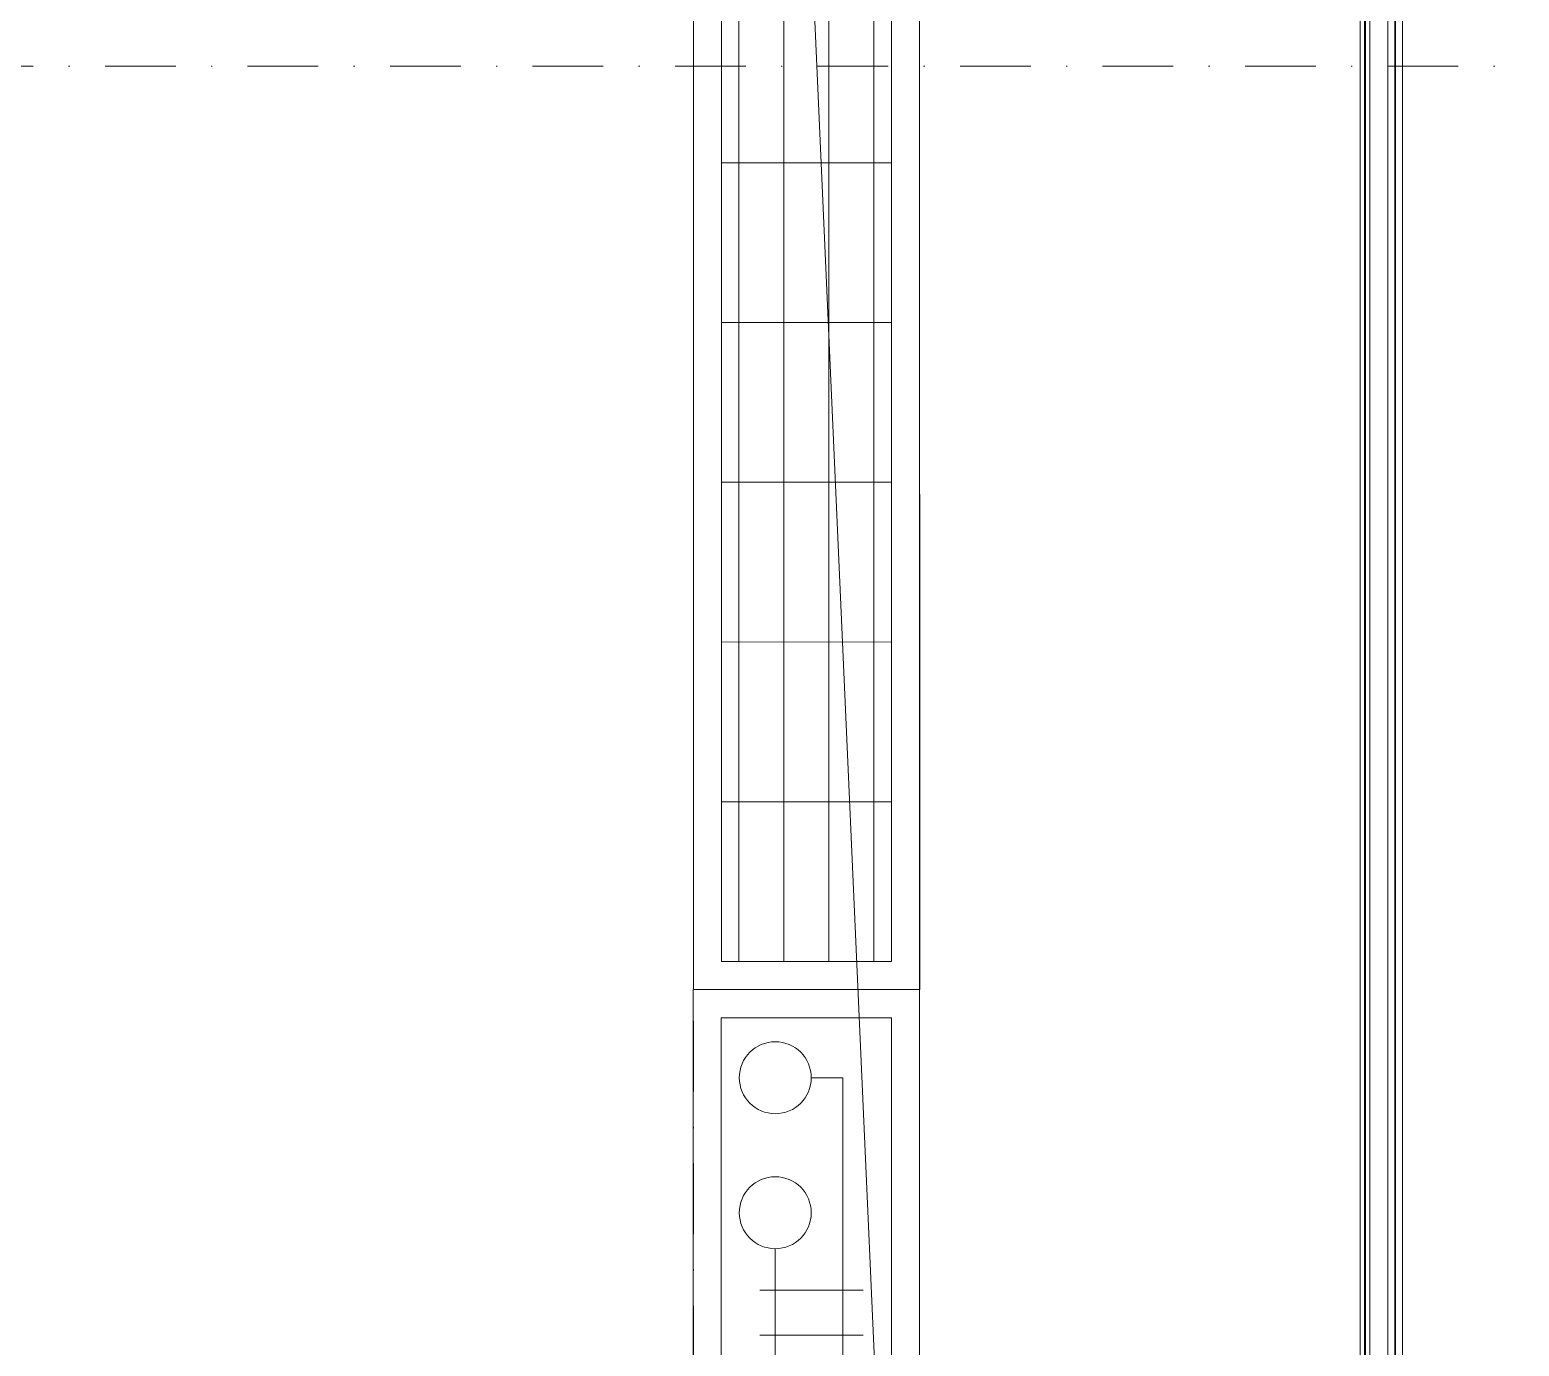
# Model space of a CAD drawing. Extents: x -1299 to 23780, y -3010 to 8106.
# Drawn here: x 10608.8 to 10740.5, y 1558.5 to 1674.8 of the extents above; entities that cross this region are included whole.
import ezdxf

# ---------------------------------------------------------------- set-up
doc = ezdxf.new("R2010")
doc.units = 0
doc.header["$LTSCALE"] = 25
doc.header["$MEASUREMENT"] = 0
for name, pattern in [('DASHDOT2', [0.5, 0.25, -0.125, 0, -0.125]), ('DOT2', [0.125, 0, -0.125]), ('HIDDEN', [0.375, 0.25, -0.125])]:
    doc.linetypes.add(name, pattern=pattern)
doc.layers.get('0').update_dxf_attribs({"color": 9, "lineweight": 9})
for name, color, linetype, lineweight in [('04', 9, 'Continuous', 9), ('06D', 9, 'Continuous', 9), ('10', 9, 'Continuous', 9), ('15', 9, 'Continuous', 9), ('20', 9, 'DOT2', 9), ('21', 9, 'Continuous', 9), ('24', 9, 'DASHDOT2', 9), ('32', 9, 'Continuous', 9)]:
    doc.layers.add(name, color=color, linetype=linetype, lineweight=lineweight)

# ---------------------------------------------------------------- blocks, each defined once
blk = doc.blocks.new('p-konvektor_audi')
for p, q in [((250, 89.48), (0, 89.47)), ((250, 89.47), (0, 89.48)), ((0, 89.48), (0, 69.47)), ((250, 69.47), (250, 89.47)), ((16.61, 71.95), (16.6, 86.99)), ((30.73, 71.95), (30.72, 86.99)), ((44.85, 71.95), (44.84, 86.99)), ((58.96, 71.95), (58.96, 86.99)), ((73.08, 71.95), (73.08, 86.99)), ((199.29, 85.44), (2.49, 85.42)), ((219.45, 84.5), (219.45, 75.36)), ((223.43, 84.5), (223.43, 75.36)), ((242.21, 82.69), (197.7, 82.69)), ((242.21, 79.91), (242.21, 82.69)), ((196.99, 81.46), (2.49, 81.45)), ((194.68, 77.48), (2.49, 77.47)), ((227.1, 76.72), (194.25, 76.73)), ((192.38, 73.51), (2.49, 73.49)), ((0, 69.47), (250, 69.47))]:
    blk.add_line(p, q)
for points in [[(250, 89.47), (0, 89.47), (0, 69.47), (250, 69.47)], [(247.51, 86.99), (247.51, 71.95), (2.49, 71.95), (2.49, 86.99)]]:
    blk.add_lwpolyline(points, close=True)
for centre in [(230.28, 76.72), (242.21, 76.72)]:
    blk.add_circle(centre, 3.18)
blk = doc.blocks.new('p-audi_arac')
at = {"layer": '06D', "lineweight": 0, "flags": 128}
blk.add_lwpolyline([(695.6, 0.8), (-4.4, 0.8), (-4.4, 400.8), (695.6, 400.8)], close=True, dxfattribs=at)
blk = doc.blocks.new('*U452')
at = {"layer": '15'}
for p, q in [((-1.47, -18.95), (-170.63, -18.95)), ((-1.47, -19.35), (-170.63, -19.35)), ((-1.47, -19.42), (-170.63, -19.42)), ((-1.47, -19.82), (-170.63, -19.82)), ((-1.47, -21.42), (-170.63, -21.42)), ((-1.47, -22.02), (-170.63, -22.02)), ((-1.47, -22.1), (-170.63, -22.1)), ((-1.47, -22.7), (-170.63, -22.7))]:
    blk.add_line(p, q, dxfattribs=at)
blk = doc.blocks.new('*U433')
at = {"layer": '15'}
for p, q in [((1.47, -18.95), (62.7, -18.95)), ((1.47, -19.35), (62.7, -19.35)), ((1.47, -19.42), (62.7, -19.42)), ((1.47, -19.82), (62.7, -19.82)), ((1.47, -21.42), (62.7, -21.42)), ((1.47, -22.02), (62.7, -22.02)), ((1.47, -22.1), (62.7, -22.1)), ((1.47, -22.7), (62.7, -22.7))]:
    blk.add_line(p, q, dxfattribs=at)

msp = doc.modelspace()

# ---------------------------------------------------------------- linework, layer by layer
at = {"layer": '20', "linetype": 'HIDDEN', "lineweight": 0}
msp.add_lwpolyline([(7129.5, 979.76, -0.152644), (10705.5, 2076.19, -0.10573)], format="xyb", dxfattribs=at)
at = {"layer": '21', "linetype": 'DASHDOT2'}
msp.add_lwpolyline([(6835.48, 1671.62), (10934.42, 1671.62)], dxfattribs=at)
at = {"layer": '24'}
msp.add_lwpolyline([(10667.5, 195), (10667.5, 4035)], dxfattribs=at)

# ---------------------------------------------------------------- block references
at = {"layer": '04', "xscale": -1, "rotation": 2.552040130733149}
msp.add_blockref('p-audi_arac', (10682.45, 1482.11), dxfattribs=at)
at = {"layer": '10', "rotation": 90}
for name, p in [('*U452', (10707.5, 1783)), ('*U433', (10707.5, 1550))]:
    msp.add_blockref(name, p, dxfattribs=at)
at = {"layer": '32', "xscale": -1, "rotation": 270}
for p in [(10598.03, 1590.01), (10598.02, 1340.01)]:
    msp.add_blockref('p-konvektor_audi', p, dxfattribs=at)

doc.saveas('drawing.dxf')
